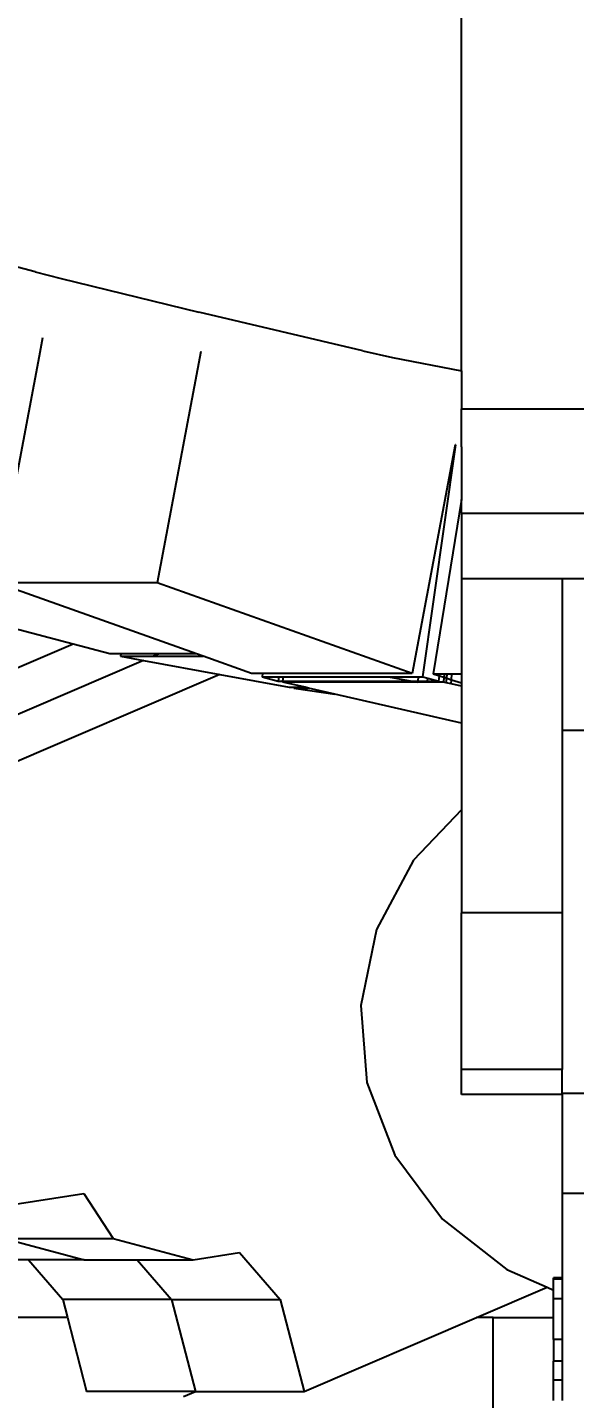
# Model space of a CAD drawing. Extents: x -24961 to 905641, y -154323 to 635957.
# Drawn here: x 392527 to 392744, y -138791 to -138247 of the extents above; entities that cross this region are included whole.
import ezdxf

# ---------------------------------------------------------------- set-up
doc = ezdxf.new("R2010")
doc.units = 0
doc.header["$LTSCALE"] = 1000
doc.header["$MEASUREMENT"] = 0
doc.layers.add('PUB_DIM', color=3, linetype='Continuous')
doc.styles.add('黑体_T3', font='simhei.ttf')
doc.dimstyles.new('副本 STANDARD黑&&100', dxfattribs={"dimtxt": 350, "dimasz": 100, "dimexe": 250, "dimexo": 300, "dimgap": 150, "dimtad": 1, "dimdec": 0, "dimdsep": 46, "dimtxsty": '黑体_T3', "dimblk": 'ARCHTICK', "dimcen": 0.09, "dimadec": 0, "dimazin": 0, "dimtfac": 1, "dimtdec": 0, "dimtix": 1, "dimtmove": 2, "dimatfit": 3, "dimfxl": 0, "dimtolj": 1, "dimtzin": 0, "dimarcsym": 0})

# ---------------------------------------------------------------- blocks, each defined once
blk = doc.blocks.new('_ArchTick')
at = {"color": 0, "linetype": 'ByBlock', "const_width": 0.4}
blk.add_lwpolyline([(-0.5, -0.5), (0.5, 0.5)], dxfattribs=at)
blk = doc.blocks.new('*D569')
at = {"layer": 'Defpoints', "color": 0, "transparency": 16777216}
for p in [(391242.56, -131207.9), (393009.55, -131207.9), (393009.55, -148107.9)]:
    blk.add_point(p, dxfattribs=at)
at = {"layer": 'PUB_DIM', "color": 0, "lineweight": -2, "transparency": 16777216}
for p, q in [((392709.55, -131207.9), (390992.56, -131207.9)), ((391242.56, -148107.9), (391242.56, -131207.9)), ((392709.55, -148107.9), (390992.56, -148107.9))]:
    blk.add_line(p, q, dxfattribs=at)
at = {"layer": 'PUB_DIM', "color": 0, "lineweight": -2, "transparency": 16777216, "xscale": 100, "yscale": 100, "zscale": 100}
for p, rotation in [((391242.56, -131207.9), 90), ((391242.56, -148107.9), 270)]:
    blk.add_blockref('_ArchTick', p, dxfattribs=dict(at, rotation=rotation))
at = {"layer": 'PUB_DIM', "color": 0, "transparency": 16777216, "insert": (390915.59, -139657.9), "char_height": 350, "attachment_point": 5, "rotation": 90, "style": '黑体_T3'}
blk.add_mtext('\\A1;16900', dxfattribs=at)
blk = doc.blocks.new('*D585')
at = {"layer": 'Defpoints', "color": 0, "transparency": 16777216}
for p in [(391771.84, -136107.63), (393008.57, -136107.88), (393007.84, -139707.88)]:
    blk.add_point(p, dxfattribs=at)
at = {"layer": 'PUB_DIM', "color": 0, "lineweight": -2, "transparency": 16777216}
for p, q in [((392708.57, -136107.82), (391521.84, -136107.58)), ((391771.11, -139707.63), (391771.84, -136107.63)), ((392707.84, -139707.82), (391521.11, -139707.58))]:
    blk.add_line(p, q, dxfattribs=at)
at = {"layer": 'PUB_DIM', "color": 0, "lineweight": -2, "transparency": 16777216, "xscale": 100, "yscale": 100, "zscale": 100}
for p, rotation in [((391771.84, -136107.63), 89.98847971758923), ((391771.11, -139707.63), 269.9884797175893)]:
    blk.add_blockref('_ArchTick', p, dxfattribs=dict(at, rotation=rotation))
at = {"layer": 'PUB_DIM', "color": 0, "transparency": 16777216, "insert": (391444.51, -137907.57), "char_height": 350, "attachment_point": 5, "rotation": 89.9885, "style": '黑体_T3'}
blk.add_mtext('\\A1;3600', dxfattribs=at)

msp = doc.modelspace()

# ---------------------------------------------------------------- linework, layer by layer
for p, q in [((392699.17, -138383.05), (392699.17, -138166.23)), ((392529.95, -138343.72), (392493.99, -138334.09)), ((392529.95, -138343.72), (392540.32, -138346.38)), ((392540.32, -138346.38), (392594.92, -138359.68)), ((392660.01, -138375.01), (392594.92, -138359.68)), ((392531.63, -138377.02), (392532.99, -138369.79)), ((392514.62, -138467.09), (392531.63, -138377.02)), ((392595.72, -138375.37), (392578.37, -138467.29)), ((392660.01, -138375.01), (392671.84, -138377.75)), ((392671.84, -138377.75), (392699.17, -138383.05)), ((392699.17, -138383.05), (392699.17, -138398.16)), ((392699.17, -138398.16), (393976.41, -138398.16)), ((392699.17, -138413.17), (392699.17, -138398.16)), ((392696.78, -138412.45), (392679.64, -138503.24)), ((392683.85, -138504.55), (392696.92, -138412.46)), ((392696.79, -138412.42), (392696.78, -138412.45)), ((392699.17, -138413.17), (392699.17, -138434.14)), ((392699.17, -138434.14), (392687.95, -138503.36)), ((392699.17, -138439.61), (392699.17, -138434.14)), ((392699.17, -138439.61), (393976.41, -138439.61)), ((392699.17, -138439.61), (392699.17, -138465.54)), ((392699.17, -138465.54), (392739.17, -138465.54)), ((392699.17, -138465.54), (392699.17, -138503.36)), ((392739.17, -138465.54), (392739.17, -138525.8)), ((392739.17, -138465.54), (393976.41, -138465.54)), ((392578.37, -138467.29), (392514.58, -138467.29)), ((392593.97, -138495.47), (392514.58, -138467.29)), ((392679.64, -138503.24), (392578.37, -138467.29)), ((392544.99, -138491.6), (392513.31, -138483.21)), ((392544.99, -138491.6), (392511.25, -138506.08)), ((392559.62, -138495.47), (392544.99, -138491.6)), ((392573.01, -138498.1), (392440.65, -138554.92)), ((392563.93, -138495.47), (392559.62, -138495.47)), ((392563.93, -138495.47), (392563.83, -138496.41)), ((392563.83, -138496.41), (392576.95, -138496.41)), ((392563.83, -138496.41), (392573.01, -138498.1)), ((392579.15, -138495.47), (392563.93, -138495.47)), ((392573.01, -138498.1), (392603.22, -138503.67)), ((392579.15, -138495.47), (392576.95, -138496.41)), ((392576.95, -138496.41), (392596.63, -138496.41)), ((392593.97, -138495.47), (392579.15, -138495.47)), ((392596.63, -138496.41), (392593.97, -138495.47)), ((392615.86, -138503.24), (392596.63, -138496.41)), ((392603.22, -138503.67), (392483.83, -138554.92)), ((392603.22, -138503.67), (392630.75, -138508.74)), ((392620.25, -138503.24), (392615.86, -138503.24)), ((392620.25, -138503.24), (392620.06, -138504.55)), ((392620.06, -138504.55), (392626.46, -138506.26)), ((392620.06, -138504.55), (392626.7, -138504.55)), ((392679.64, -138503.24), (392620.25, -138503.24)), ((392626.7, -138504.55), (392626.46, -138506.26)), ((392626.7, -138504.55), (392628.53, -138504.55)), ((392628.32, -138506.26), (392628.53, -138504.55)), ((392628.53, -138504.55), (392670.22, -138504.55)), ((392670.22, -138504.55), (392679.49, -138506.26)), ((392670.22, -138504.55), (392682.05, -138504.55)), ((392682.05, -138504.55), (392681.91, -138506.26)), ((392682.05, -138504.55), (392683.85, -138504.55)), ((392683.85, -138504.55), (392685.81, -138505.07)), ((392687.95, -138503.36), (392690.66, -138503.36)), ((392687.95, -138503.36), (392690.54, -138504.21)), ((392690.25, -138506.26), (392690.54, -138504.21)), ((392690.54, -138504.21), (392690.66, -138503.36)), ((392690.54, -138504.21), (392692.28, -138504.78)), ((392690.66, -138503.36), (392692.46, -138503.36)), ((392692.46, -138503.36), (392692.28, -138504.78)), ((392692.46, -138503.36), (392693.55, -138503.36)), ((392693.37, -138505.13), (392693.55, -138503.36)), ((392693.55, -138503.36), (392695.43, -138503.36)), ((392695.23, -138505.73), (392695.43, -138503.36)), ((392695.43, -138503.36), (392699.17, -138503.36)), ((392699.17, -138503.36), (392699.17, -138507.01)), ((392626.46, -138506.26), (392628.32, -138506.26)), ((392628.26, -138506.7), (392628.32, -138506.26)), ((392681.87, -138506.69), (392628.26, -138506.7)), ((392637.13, -138508.74), (392628.26, -138506.7)), ((392628.32, -138506.26), (392679.49, -138506.26)), ((392630.75, -138508.74), (392632.74, -138508.74)), ((392632.74, -138508.74), (392632.71, -138509.07)), ((392632.71, -138509.07), (392638.54, -138509.07)), ((392632.71, -138509.07), (392648.94, -138511.46)), ((392632.74, -138508.74), (392637.13, -138508.74)), ((392638.54, -138509.07), (392637.13, -138508.74)), ((392648.94, -138511.46), (392638.54, -138509.07)), ((392679.49, -138506.26), (392681.87, -138506.69)), ((392679.49, -138506.26), (392681.91, -138506.26)), ((392681.91, -138506.26), (392681.87, -138506.69)), ((392681.87, -138506.69), (392681.92, -138506.7)), ((392681.91, -138506.26), (392685.77, -138506.26)), ((392685.75, -138506.7), (392681.92, -138506.7)), ((392685.75, -138506.7), (392685.77, -138506.26)), ((392692.05, -138506.7), (392685.75, -138506.7)), ((392685.77, -138506.26), (392685.81, -138505.07)), ((392685.77, -138506.26), (392690.25, -138506.26)), ((392685.81, -138505.07), (392690.25, -138506.26)), ((392692.28, -138504.78), (392692.05, -138506.7)), ((392693.18, -138506.96), (392692.05, -138506.7)), ((392692.28, -138504.78), (392693.37, -138505.13)), ((392693.18, -138506.96), (392693.37, -138505.13)), ((392695.09, -138507.4), (392693.18, -138506.96)), ((392693.37, -138505.13), (392695.23, -138505.73)), ((392695.09, -138507.4), (392695.23, -138505.73)), ((392699.17, -138508.34), (392695.09, -138507.4)), ((392695.23, -138505.73), (392699.17, -138507.01)), ((392699.17, -138507.01), (392699.17, -138508.34)), ((392699.17, -138508.34), (392699.17, -138523.02)), ((392699.17, -138523.02), (392648.94, -138511.46)), ((392699.17, -138523.02), (392699.17, -138557.46)), ((392739.17, -138525.8), (393976.41, -138525.8)), ((392739.17, -138525.8), (392739.17, -138598.31)), ((392699.17, -138557.46), (392680.2, -138577.44)), ((392699.17, -138557.46), (392699.17, -138598.31)), ((392680.2, -138577.44), (392665.53, -138605.04)), ((392739.17, -138598.31), (392699.17, -138598.31)), ((392699.17, -138660.59), (392699.17, -138598.31)), ((392739.17, -138598.31), (392739.17, -138660.59)), ((392665.53, -138605.04), (392659.21, -138635.16)), ((392659.21, -138635.16), (392661.68, -138665.74)), ((392739.17, -138660.59), (392699.17, -138660.59)), ((392699.17, -138670.59), (392699.17, -138660.59)), ((392739.17, -138669.95), (392739.17, -138660.59)), ((392661.68, -138665.74), (392672.78, -138694.7)), ((392739.17, -138670.59), (392699.17, -138670.59)), ((392739.17, -138669.95), (393976.41, -138669.95)), ((392739.17, -138669.95), (392739.17, -138670.59)), ((392739.17, -138670.59), (392739.17, -138709.76)), ((392672.78, -138694.7), (392691.74, -138720.06)), ((392517.73, -138714.83), (392549.25, -138709.82)), ((392549.25, -138709.82), (392560.91, -138727.81)), ((392739.17, -138709.76), (392770.85, -138709.76)), ((392739.17, -138709.76), (392739.17, -138743.43)), ((392691.74, -138720.06), (392717.27, -138740.09)), ((392517.74, -138727.81), (392549.45, -138736.24)), ((392517.74, -138727.81), (392560.91, -138727.81)), ((392560.91, -138727.81), (392592.63, -138736.24)), ((392592.63, -138736.24), (392611.1, -138733.3)), ((392611.1, -138733.3), (392627.25, -138752)), ((392527.29, -138736.24), (392506.27, -138736.24)), ((392527.29, -138736.24), (392540.9, -138752)), ((392549.45, -138736.24), (392527.29, -138736.24)), ((392549.45, -138736.24), (392570.47, -138736.24)), ((392570.47, -138736.24), (392584.07, -138752)), ((392570.47, -138736.24), (392592.63, -138736.24)), ((392717.27, -138740.09), (392733.27, -138747.12)), ((392735.81, -138743.98), (392735.81, -138743.43)), ((392739.17, -138743.43), (392735.81, -138743.43)), ((392739.17, -138743.98), (392735.81, -138743.98)), ((392735.81, -138748.24), (392735.81, -138743.98)), ((392739.17, -138743.43), (392739.17, -138743.98)), ((392739.17, -138743.98), (392739.17, -138751.78)), ((392705.18, -138759.18), (392733.27, -138747.12)), ((392733.27, -138747.12), (392735.81, -138748.24)), ((392735.81, -138751.78), (392735.81, -138748.24)), ((392584.07, -138752), (392540.9, -138752)), ((392540.9, -138752), (392542.76, -138759.18)), ((392584.07, -138752), (392627.25, -138752)), ((392584.07, -138752), (392593.57, -138788.55)), ((392627.25, -138752), (392636.74, -138788.55)), ((392739.17, -138751.78), (392735.81, -138751.78)), ((392735.81, -138759.18), (392735.81, -138751.78)), ((392739.17, -138751.78), (392739.17, -138767.94)), ((392542.76, -138759.18), (392453.46, -138759.18)), ((392542.76, -138759.18), (392550.39, -138788.55)), ((392636.74, -138788.55), (392705.18, -138759.18)), ((392711.86, -138759.18), (392705.18, -138759.18)), ((392711.86, -138947.11), (392711.86, -138759.18)), ((392711.86, -138759.18), (392735.81, -138759.18)), ((392735.81, -138767.94), (392735.81, -138759.18)), ((392739.17, -138767.94), (392735.81, -138767.94)), ((392735.81, -138767.94), (392735.81, -138776.51)), ((392739.17, -138767.94), (392739.17, -138776.51)), ((392739.17, -138776.51), (392735.81, -138776.51)), ((392735.81, -138784), (392735.81, -138776.51)), ((392739.17, -138776.51), (392739.17, -138784)), ((392739.17, -138784), (392735.81, -138784)), ((392735.81, -138792.17), (392735.81, -138784)), ((392739.17, -138784), (392739.17, -138792.17)), ((392593.57, -138788.55), (392550.39, -138788.55)), ((392588.91, -138790.55), (392593.57, -138788.55)), ((392593.57, -138788.55), (392636.74, -138788.55))]:
    msp.add_line(p, q)

# ---------------------------------------------------------------- dimensions: what is measured, and where the dimension line sits
at = {"layer": 'PUB_DIM'}
for p1, p2, distance, picture, middle in [((393009.55, -148107.9), (393009.55, -131207.9), 1767, '*D569', (390915.59, -139657.9)), ((393007.84, -139707.88), (393008.57, -136107.88), 1236.73, '*D585', (391444.51, -137907.57))]:
    dim = msp.add_aligned_dim(p1=p1, p2=p2, distance=distance, dimstyle='副本 STANDARD黑&&100', dxfattribs=at)
    dim.commit()
    dim.dimension.update_dxf_attribs({"geometry": picture, "text_midpoint": middle})

doc.saveas('drawing.dxf')
